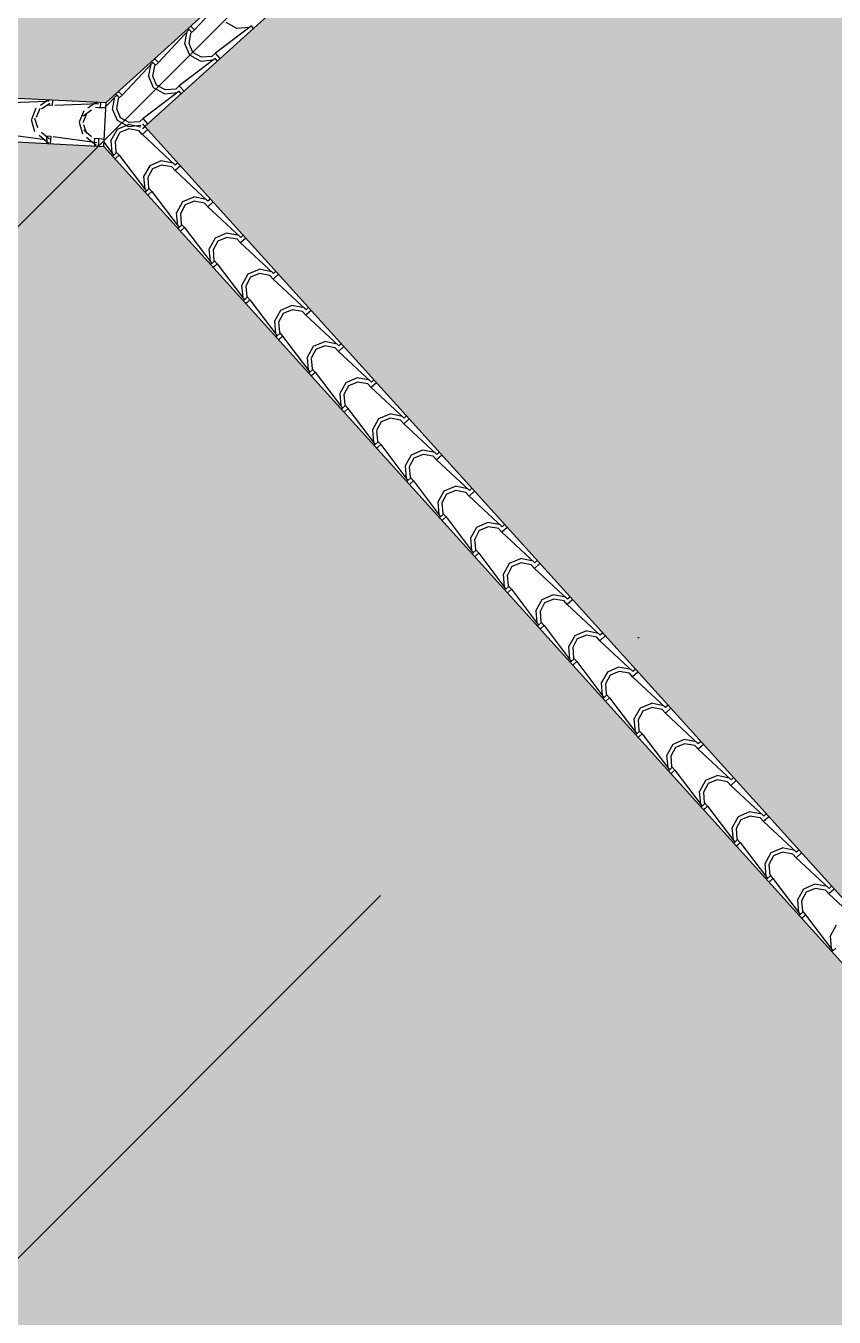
# Model space of a CAD drawing. Header units: millimetres. Extents: x 648844 to 649530, y 1246379 to 1246752.
# Drawn here: x 649224.822 to 649227.592, y 1246465.897 to 1246470.324 of the extents above; entities that cross this region are included whole.
import ezdxf

# ---------------------------------------------------------------- set-up
doc = ezdxf.new("R2010")
doc.units = ezdxf.units.MM
doc.header["$LTSCALE"] = 20
doc.header["$MEASUREMENT"] = 0
doc.layers.get('0').update_dxf_attribs({"linetype": 'CONTINUOUS'})
doc.layers.add('TECHO', color=30, linetype='CONTINUOUS')

# ---------------------------------------------------------------- blocks, each defined once
blk = doc.blocks.new('TEJA45')
at = {"layer": 'TECHO'}
for p, q in [((-1.845799103129757, 2.584281647297914), (-1.746546651784058, 2.702439156929454)), ((-1.74650196211811, 2.702429935877895), (-1.750069021709102, 2.70599699546889)), ((-1.746501962118138, 2.702429935877877), (-1.737049358667235, 2.692977332426974)), ((-1.758482766386621, 2.652666079466556), (-1.752574842896294, 2.696384435719271)), ((-1.739413074274765, 2.61496416562397), (-1.758318297492153, 2.652774531511216)), ((-1.963956823602409, 2.466124176695029), (-1.86470437225671, 2.58428168632657)), ((-1.876641341943376, 2.53450770303095), (-1.87073341845305, 2.578226059283665)), ((-1.864659505254387, 2.584272392741614), (-1.868226564845386, 2.587839452332609)), ((-1.864659505254409, 2.584272392741603), (-1.855206901803506, 2.5748197892907)), ((-1.86228539972555, 2.537185531764937), (-1.857559132463173, 2.572632741041687)), ((-1.855206901803498, 2.593724996192527), (-1.85877396139449, 2.597292055783516)), ((-1.857570052666041, 2.572456638428005), (-1.845754298352411, 2.584272392741632)), ((-1.845754298352588, 2.584272392741617), (-1.855206901803491, 2.59372499619252)), ((-1.651965308070309, 2.607900115935173), (-1.770122817701854, 2.508647664589475)), ((-1.857570604153551, 2.496806434376108), (-1.876475827370939, 2.534616800263354)), ((-1.847949746935555, 2.506446956690137), (-1.862128660658314, 2.537167993592345)), ((-1.973364444939762, 2.47556745305625), (-1.976931504530747, 2.479134512647239)), ((-1.770122778673361, 2.489742395462365), (-1.888280288304905, 2.390489944116666)), ((-1.81978218122547, 2.477934814479969), (-1.857592547112716, 2.496840037697357)), ((-1.817256965670367, 2.49225489175716), (-1.847978002572574, 2.506433805479919)), ((-1.776132816376737, 2.483719615467727), (-1.819851172629456, 2.477811691977404)), ((-1.781832256315774, 2.496850392225053), (-1.81727946559252, 2.492124124962679)), ((-1.770133470745442, 2.508651565134425), (-1.781949225059073, 2.496835810820798)), ((-1.752707944216503, 2.491226038605529), (-1.770133470745385, 2.508651565134411)), ((-1.762160547667406, 2.481773435154633), (-1.770133470745371, 2.489746358232598)), ((-2.082114544075353, 2.347966706091803), (-1.982862092729654, 2.466124215723344)), ((-1.994799917499641, 2.416349326598954), (-1.988891994009315, 2.460067682851669)), ((-1.982817048390658, 2.466114849605344), (-1.986384107981657, 2.469681909196343)), ((-1.982817048390686, 2.466114849605333), (-1.973364444939783, 2.45666224615443)), ((-1.980442850339919, 2.419029050675103), (-1.975716583077542, 2.454476259951853)), ((-1.975727595802319, 2.454299095291731), (-1.963911841488688, 2.466114849605358)), ((-1.963911841488859, 2.46611484960534), (-1.973364444939762, 2.475567453056243)), ((-1.975728134032288, 2.378648703128178), (-1.994633357249675, 2.416459069015424)), ((-1.966106155705724, 2.388290493497742), (-1.980285069428483, 2.419011530399949)), ((-1.888291013881719, 2.390494021998155), (-1.90010676819535, 2.378678267684528)), ((-1.870865487352773, 2.373068495469258), (-1.888291013881648, 2.390494021998133)), ((-2.200272264548296, 2.229809235488567), (-2.101019813202598, 2.347966745120107)), ((-2.100974591526935, 2.347957306469077), (-2.104541651117927, 2.351524366060072)), ((-2.100974591526956, 2.347957306469056), (-2.091521988076053, 2.338504703018152)), ((-2.091521988076039, 2.357409909919983), (-2.095089047667024, 2.360976969510965)), ((-2.093885138938596, 2.336141552155457), (-2.082069384624965, 2.347957306469084)), ((-2.082069384625136, 2.347957306469073), (-2.091521988076039, 2.357409909919976)), ((-1.888280249276434, 2.37158467498956), (-2.006437758907978, 2.272332223643861)), ((-1.937939912473368, 2.359777284601215), (-1.975750278360614, 2.378682507818603)), ((-1.935413428861061, 2.374098482986273), (-1.966134465763268, 2.388277396709032)), ((-1.894291192810599, 2.365561039911164), (-1.938009549063317, 2.359653116420841)), ((-1.899988737404293, 2.378692941610829), (-1.935435946681039, 2.373966674348456)), ((-1.880318090803677, 2.363615892018363), (-1.888291013881641, 2.371588815096327)), ((-2.112958493056141, 2.29819095016515), (-2.107050569565814, 2.341909306417865)), ((-2.098600300954161, 2.300872569586161), (-2.093874033691783, 2.336319778862912)), ((-2.093885663911045, 2.260490971880294), (-2.112790887128433, 2.298301337767541)), ((-2.084262564476674, 2.270134030307005), (-2.098441478199433, 2.300855067209213)), ((-2.056097643721252, 2.24161975472245), (-2.093908009608498, 2.260524977939838)), ((-2.053569892051748, 2.25594207421538), (-2.084290928953955, 2.270120987938139)), ((-2.018145218494176, 2.260535490996432), (-2.053592427770923, 2.255809223734058)), ((-2.006448557017997, 2.272336478861885), (-2.018264311331627, 2.260520724548257)), ((-1.989023030489044, 2.254910952332985), (-2.006448557017926, 2.272336478861867)), ((-2.318429985020934, 2.111651764885686), (-2.219177533675236, 2.229809274517226)), ((-2.231117068612647, 2.180032573731356), (-2.225209145122321, 2.223750929984071)), ((-2.219132134663198, 2.229799763332796), (-2.222699194254197, 2.233366822923792)), ((-2.219132134663234, 2.229799763332785), (-2.209679531212331, 2.220347159881882)), ((-2.216757751568522, 2.182716088496324), (-2.212031484306145, 2.218163297773074)), ((-2.209679531212309, 2.239252366783706), (-2.213246590803301, 2.242819426374698)), ((-2.212042682074873, 2.217984009019183), (-2.200226927761243, 2.22979976333281)), ((-2.200226927761406, 2.2297997633328), (-2.209679531212309, 2.239252366783703)), ((-2.006437719879585, 2.25342695451668), (-2.124595229511129, 2.154174503170982)), ((-2.012449569244438, 2.2474024643546), (-2.056167925497157, 2.241494540864277)), ((-1.998475633939947, 2.245458348882085), (-2.006448557017919, 2.253431271960061)), ((-2.212043193789803, 2.142333240632382), (-2.230948417007191, 2.180143606519628)), ((-2.20241897324761, 2.151977567116258), (-2.216597886970369, 2.182698604018466)), ((-2.124595190482559, 2.135269234043939), (-2.242752700114103, 2.03601678269824)), ((-2.17425537496915, 2.123462224843689), (-2.212065740856396, 2.142367448061076)), ((-2.171726355244928, 2.137785665445634), (-2.202447392147135, 2.151964579168393)), ((-2.130607945679202, 2.129243888797919), (-2.17432630193192, 2.123335965307596)), ((-2.136301699582702, 2.142378040382205), (-2.171748908859449, 2.137651773119831)), ((-2.124606100154274, 2.154178935725614), (-2.136421854467905, 2.142363181411987)), ((-2.107180573625321, 2.136753409196714), (-2.124606100154196, 2.154178935725589)), ((-2.116633177076217, 2.127300805745815), (-2.124606100154182, 2.13527372882378)), ((-2.436587705493885, 1.993494294282453), (-2.337335254148186, 2.111651803913993)), ((-2.349275644168912, 2.061874197299353), (-2.343367720678586, 2.105592553552068)), ((-2.337289677799475, 2.111642220196526), (-2.340856737390467, 2.115209279787518)), ((-2.337289677799504, 2.111642220196511), (-2.327837074348601, 2.102189616745608)), ((-2.33491520218265, 2.064559607408288), (-2.330188934920272, 2.100006816685038)), ((-2.327837074348579, 2.121094823647432), (-2.331404133939571, 2.124661883238428)), ((-2.330200225211151, 2.099826465882909), (-2.31838447089752, 2.111642220196536)), ((-2.318384470897676, 2.111642220196526), (-2.327837074348579, 2.121094823647429)), ((-2.330200723668554, 2.024175509384502), (-2.349105946885942, 2.061985875271748)), ((-2.320575382017786, 2.033821103923863), (-2.334754295740545, 2.06454214082607)), ((-2.554745425966679, 1.875336823679397), (-2.455492974620981, 1.993494333310938)), ((-2.455447220935753, 1.993484677060259), (-2.459014280526752, 1.997051736651255)), ((-2.455447220935774, 1.993484677060245), (-2.445994617484871, 1.984032073609342)), ((-2.44599461748485, 2.002937280511166), (-2.449561677075842, 2.006504340102154)), ((-2.448357768347428, 1.981668922746636), (-2.436542014033797, 1.993484677060263)), ((-2.436542014033947, 1.993484677060259), (-2.44599461748485, 2.002937280511162)), ((-2.242752661085667, 2.017111513571098), (-2.360910170717212, 1.9178590622254)), ((-2.292413106217069, 2.005304694964952), (-2.330223472104315, 2.02420991818234)), ((-2.289882818435615, 2.01962925667474), (-2.320603855337822, 2.033808170397499)), ((-2.248766322111251, 2.011085313241601), (-2.292484678363969, 2.005177389751278)), ((-2.254458180671243, 2.024220589767982), (-2.28990538994799, 2.019494322505608)), ((-2.242763643290552, 2.036021392589344), (-2.254579397604182, 2.024205638275717)), ((-2.225338116761591, 2.018595866060441), (-2.242763643290466, 2.036021392589316)), ((-2.234790720212494, 2.009143262609545), (-2.242763643290459, 2.017116185687509)), ((-2.467434219725661, 1.943715820863755), (-2.461526296235334, 1.987434177116469)), ((-2.453072652796898, 1.946403126319346), (-2.448346385534521, 1.981850335596096)), ((-2.44835825354734, 1.906017778136647), (-2.467263476764728, 1.943828144023893)), ((-2.438731790788353, 1.915664640732292), (-2.452910704511112, 1.946385677634499)), ((-2.410570837464959, 1.887147165086184), (-2.448381203352206, 1.906052388303571)), ((-2.408039281627133, 1.901472847904234), (-2.43876031852934, 1.915651761626993)), ((-2.372614661760217, 1.906063139153702), (-2.408061871036963, 1.901336871891328)), ((-2.360921186426829, 1.917863849453074), (-2.372736940740459, 1.906048095139447)), ((-2.343495659897862, 1.90043832292417), (-2.360921186426737, 1.917863849453049)), ((-2.672903146439467, 1.757179353076342), (-2.573650695093768, 1.875336862707883)), ((-2.585592795282174, 1.825557444429958), (-2.579684871791848, 1.869275800682672)), ((-2.573604764072023, 1.875327133923982), (-2.577171823663022, 1.878894193514977)), ((-2.573604764072044, 1.875327133923967), (-2.564152160621141, 1.865874530473064)), ((-2.571230103411139, 1.828246645230415), (-2.566503836148762, 1.863693854507165)), ((-2.564152160621127, 1.884779737374888), (-2.567719220212119, 1.88834679696588)), ((-2.566515311483705, 1.863511379610362), (-2.554699557170075, 1.875327133923989)), ((-2.554699557170224, 1.875327133923978), (-2.564152160621127, 1.884779737374881)), ((-2.360910131688769, 1.898953793098254), (-2.479067641320313, 1.799701341752556)), ((-2.366924698545105, 1.892926737685034), (-2.410643054797823, 1.887018814194711)), ((-2.352948263348765, 1.890985719473271), (-2.360921186426737, 1.898958642551243)), ((-2.566515783426098, 1.78786004688876), (-2.585421006643486, 1.825670412776006)), ((-2.556888199558905, 1.797508177540724), (-2.571067113281664, 1.828229214442931)), ((-2.479067602291835, 1.780796072625453), (-2.597225111923379, 1.681543621279754)), ((-2.528728568712815, 1.768989635207408), (-2.566538934600061, 1.787894858424796)), ((-2.526195744818651, 1.783316439133724), (-2.556916781720858, 1.797495352856483)), ((-2.485083074978945, 1.774768162128474), (-2.528801431231663, 1.768860238638151)), ((-2.490771142849198, 1.787905688539425), (-2.526218352125944, 1.783179421277051)), ((-2.479078729563106, 1.799706306316804), (-2.490894483876737, 1.787890552003176)), ((-2.461653203034139, 1.782280779787897), (-2.479078729563014, 1.799706306316772)), ((-2.471105806485035, 1.772828176336997), (-2.479078729563007, 1.780801099414965)), ((-2.791060866912261, 1.639021882473276), (-2.691808415566562, 1.757179392104817)), ((-2.703751370838674, 1.707399067996157), (-2.697843447348347, 1.751117424248871)), ((-2.691762307208286, 1.757169590787711), (-2.695329366799285, 1.760736650378707)), ((-2.691762307208322, 1.757169590787701), (-2.682309703757419, 1.747716987336798)), ((-2.689387554025622, 1.710090164139668), (-2.684661286763244, 1.745537373416418)), ((-2.68230970375739, 1.766622194238618), (-2.685876763348382, 1.770189253829606)), ((-2.684672854619983, 1.745353836474088), (-2.672857100306352, 1.757169590787715)), ((-2.672857100306487, 1.757169590787715), (-2.68230970375739, 1.766622194238618)), ((-2.684673313304828, 1.669702315640802), (-2.703578536522215, 1.707512681528048)), ((-2.675044608329848, 1.679351714349984), (-2.689223522052608, 1.710072751252191)), ((-2.909218587385205, 1.520864411870047), (-2.809966136039506, 1.639021921501588)), ((-2.809919850344563, 1.639012047651438), (-2.813486909935556, 1.64257910724243)), ((-2.809919850344592, 1.639012047651423), (-2.800467246893689, 1.62955944420052)), ((-2.800467246893668, 1.648464651102348), (-2.80403430648466, 1.65203171069334)), ((-2.80283039775626, 1.627196293337814), (-2.79101464344263, 1.639012047651441)), ((-2.791014643442765, 1.639012047651441), (-2.800467246893668, 1.648464651102344)), ((-2.597225072894851, 1.662638352152683), (-2.715382582526395, 1.563385900806985)), ((-2.646886299960748, 1.650832105328671), (-2.684696665847994, 1.669737328546059)), ((-2.644352208010176, 1.665160030363211), (-2.675073244912383, 1.67933894408597)), ((-2.603241451413716, 1.65660958657179), (-2.646959807666434, 1.650701663081467)), ((-2.608927623939977, 1.6697482379249), (-2.644374833216723, 1.665021970662526)), ((-2.597236272699384, 1.681548763180533), (-2.609052027013014, 1.669733008866906)), ((-2.579810746170402, 1.664123236651626), (-2.597236272699277, 1.681548763180501)), ((-2.589263349621298, 1.654670633200727), (-2.59723627269927, 1.662643556278695)), ((-2.821909946394939, 1.589240691564164), (-2.816002022904613, 1.632959047816879)), ((-2.807545004639749, 1.591933683051629), (-2.802818737377372, 1.627380892328379)), ((-2.802830843183607, 1.55154458439295), (-2.821736066400995, 1.589354950280196)), ((-2.793201017100024, 1.561195251157582), (-2.807379930822783, 1.591916288059789)), ((-2.76504403120866, 1.532674575449917), (-2.802854397095906, 1.551579798667305)), ((-2.762508671201701, 1.547003621592701), (-2.793229708103908, 1.56118253531546)), ((-2.727084105028048, 1.55159078731074), (-2.762531314304795, 1.546864520048366)), ((-2.715393815835661, 1.563391220044263), (-2.727209570149292, 1.551575465730636)), ((-2.697968289306679, 1.545965693515353), (-2.715393815835554, 1.563391220044231)), ((-3.027376307857843, 1.402706941267166), (-2.928123856512144, 1.520864450898706)), ((-2.940068521951446, 1.471082315130367), (-2.934160598461119, 1.514800671383082)), ((-2.928077393480834, 1.520854504515164), (-2.931644453071826, 1.524421564106159)), ((-2.928077393480862, 1.520854504515153), (-2.918624790029959, 1.51140190106425)), ((-2.92570245525399, 1.473777201962687), (-2.920976187991613, 1.509224411239437)), ((-2.918624790029938, 1.530307107966074), (-2.92219184962093, 1.533874167557062)), ((-2.920987940892537, 1.50903875020154), (-2.909172186578907, 1.520854504515167)), ((-2.909172186579035, 1.520854504515167), (-2.918624790029938, 1.53030710796607)), ((-2.715382543497967, 1.544480631679839), (-2.833540053129511, 1.445228180334141)), ((-2.721399827845751, 1.538451011015471), (-2.765118184098469, 1.532543087525148)), ((-2.707420892757582, 1.536513090064457), (-2.715393815835547, 1.544486013142421)), ((-2.920988373062372, 1.433386853145059), (-2.939893596279759, 1.471197219032305)), ((-2.911357425870584, 1.443038787966014), (-2.925536339593343, 1.473759824868221)), ((-2.833540014101025, 1.426322911207034), (-2.95169752373257, 1.327070459861336)), ((-2.883201762456515, 1.414517045571142), (-2.921012128343762, 1.433422268788529)), ((-2.880665134393212, 1.428847212822195), (-2.911386171295419, 1.443026126544954)), ((-2.839558204279591, 1.420292435458908), (-2.883276560532309, 1.414384511968585)), ((-2.845240586117015, 1.43343333669646), (-2.880687795393762, 1.428707069434086)), ((-2.833551358971938, 1.445233676907993), (-2.845367113285569, 1.433417922594366)), ((-2.81612583244295, 1.427808150379082), (-2.833551358971825, 1.445233676907957)), ((-2.825578435893853, 1.418355546928183), (-2.833551358971818, 1.426328470006148)), ((-3.145534028330495, 1.284549470664281), (-3.046281576984796, 1.402706980295822)), ((-3.058227097507704, 1.352923938698371), (-3.052319174017377, 1.396642294951086)), ((-3.046234936617104, 1.402696961378897), (-3.049801996208103, 1.406264020969893)), ((-3.04623493661714, 1.402696961378876), (-3.036782333166236, 1.393244357927973)), ((-3.043859905868239, 1.355620720873752), (-3.039133638605861, 1.391067930150502)), ((-3.036782333166215, 1.412149564829807), (-3.0403493927572, 1.415716624420792)), ((-3.039145484028815, 1.390881207065267), (-3.027329729715184, 1.402696961378894)), ((-3.027329729715305, 1.402696961378897), (-3.036782333166208, 1.4121495648298)), ((-3.039145902941115, 1.315229121897154), (-3.058051126158503, 1.3530394877844)), ((-3.029513834641143, 1.32488232477445), (-3.043692748363902, 1.355603361676657)), ((-3.263691748803296, 1.166392000061222), (-3.164439297457598, 1.284549509692763)), ((-3.164392479753374, 1.28453941824262), (-3.167959539344373, 1.288106477833619)), ((-3.16439247975341, 1.284539418242609), (-3.154939876302507, 1.275086814791706)), ((-3.154939876302478, 1.293992021693526), (-3.15850693589347, 1.297559081284522)), ((-3.157303027165092, 1.272723663928993), (-3.145487272851462, 1.28453941824262)), ((-3.145487272851575, 1.28453941824262), (-3.154939876302478, 1.293992021693523)), ((-2.951697484704127, 1.308165190734183), (-3.069854994335671, 1.208912739388484)), ((-3.00135949370442, 1.296359515692391), (-3.039169859591667, 1.315264738909779)), ((-2.998821597584737, 1.310690804051681), (-3.029542634486944, 1.32486971777444)), ((-2.957716580713459, 1.302133859902348), (-3.001434936966177, 1.296225936412025)), ((-2.963397067206891, 1.315275886082055), (-2.998844276483638, 1.310549618819682)), ((-2.951708902108216, 1.327076133771723), (-2.963524656421846, 1.315260379458095)), ((-2.93428337557922, 1.309650607242808), (-2.951708902108102, 1.327076133771691)), ((-2.943735979030116, 1.300198003791909), (-2.951708902108088, 1.308170926869881)), ((-3.176385673064452, 1.23476556226278), (-3.170477749574125, 1.278483918515494)), ((-3.16201735648248, 1.237464239784806), (-3.157291089220102, 1.272911449061557)), ((-3.157303432819873, 1.197071390649249), (-3.176208656037261, 1.234881756536495)), ((-3.147670243411703, 1.206725861582878), (-3.161849157134462, 1.237446898485086)), ((-3.119517224952311, 1.178201985813626), (-3.157327590839557, 1.197107209031014)), ((-3.116978060776262, 1.192534395281175), (-3.147699097678469, 1.206713309003934)), ((-3.081553548295865, 1.197118435467772), (-3.117000757572612, 1.192392168205398)), ((-3.069866445244493, 1.208918590635452), (-3.081682199558124, 1.197102836321825)), ((-3.052440918715497, 1.191493064106538), (-3.069866445244365, 1.20891859063541)), ((-3.381849469276368, 1.048234529457822), (-3.282597017930669, 1.166392039089363)), ((-3.294544248621207, 1.116607185827174), (-3.288636325130881, 1.160325542079889)), ((-3.282550022889659, 1.166381875106353), (-3.286117082480651, 1.169948934697345)), ((-3.28255002288968, 1.166381875106332), (-3.273097419438777, 1.156929271655429)), ((-3.280174807096721, 1.119307758695868), (-3.275448539834343, 1.154754967972618)), ((-3.273097419438756, 1.175834478557256), (-3.276664479029741, 1.179401538148245)), ((-3.27546057030137, 1.154566120792719), (-3.263644815987739, 1.166381875106346)), ((-3.263644815987853, 1.166381875106349), (-3.273097419438756, 1.175834478557253)), ((-3.069854955307193, 1.190007470261374), (-3.188012464938737, 1.090755018915676)), ((-3.075874957147306, 1.183975284345788), (-3.119593313400024, 1.178067360855465)), ((-3.061893522166393, 1.182040460655639), (-3.069866445244358, 1.190013383733604)), ((-3.275460962698638, 1.078913659401358), (-3.294366185916026, 1.116724025288605)), ((-3.265826652182639, 1.088569398392131), (-3.280005565905398, 1.119290435294339)), ((-3.188012425910266, 1.071849749788566), (-3.30616993554181, 0.9725972984428672)), ((-3.237674956200188, 1.060044455934861), (-3.275485322087434, 1.078949679152249)), ((-3.235134523969421, 1.074377986511426), (-3.265855560871628, 1.088556900234185)), ((-3.194033333579362, 1.065816708789466), (-3.237751689832081, 1.059908785299143)), ((-3.199710029384846, 1.078960984853495), (-3.235157238661593, 1.074234717591121)), ((-3.18802398838077, 1.090761047499182), (-3.199839742694401, 1.078945293185555)), ((-3.170598461851768, 1.073335520970264), (-3.188023988380642, 1.090761047499139)), ((-3.180051065302663, 1.063882917519361), (-3.188023988380642, 1.071855840597337)), ((-3.500007189749034, 0.9300770588549305), (-3.400754738403336, 1.048234568486471)), ((-3.412702824177472, 0.9984488093951853), (-3.406794900687146, 1.0421671656479)), ((-3.400707566025922, 1.048224331970076), (-3.404274625616914, 1.051791391561068)), ((-3.400707566025957, 1.048224331970065), (-3.391254962575054, 1.038771728519162)), ((-3.398332257710976, 1.001151277606926), (-3.393605990448599, 1.036598486883676)), ((-3.391254962575026, 1.057676935420989), (-3.394822022166011, 1.061243995011978)), ((-3.393618113437647, 1.036408577656445), (-3.381802359124016, 1.048224331970072)), ((-3.381802359124123, 1.048224331970079), (-3.391254962575026, 1.057676935420982)), ((-3.393618492577396, 0.9607559281534783), (-3.412523715794784, 0.9985662940407245)), ((-3.383983060952815, 0.9704129351997395), (-3.398161974675574, 1.001133972101947)), ((-3.618164910221822, 0.8119195882518788), (-3.518912458876123, 0.9300770978834194)), ((-3.518865109162199, 0.9300667888338054), (-3.522432168753198, 0.933633848424801)), ((-3.518865109162228, 0.9300667888337877), (-3.509412505711325, 0.9206141853828846)), ((-3.509412505711303, 0.9395193922847085), (-3.512979565302295, 0.943086451875697)), ((-3.511775656573924, 0.9182510345201713), (-3.499959902260294, 0.9300667888337983)), ((-3.4999599022604, 0.9300667888337983), (-3.509412505711303, 0.9395193922847014)), ((-3.306169896513282, 0.9536920293157962), (-3.424327406144826, 0.8544395779700977)), ((-3.355832687448093, 0.9418869260561102), (-3.393643053335339, 0.9607921492734981)), ((-3.353290987159291, 0.9562215777401519), (-3.384012024061498, 0.970400491462911)), ((-3.312191710014105, 0.9476581332327818), (-3.355910066266823, 0.9417502097424588)), ((-3.31786651047382, 0.9608035342392149), (-3.353313719750567, 0.9560772669768411)), ((-3.306181531517048, 0.9726035043629118), (-3.317997285830678, 0.9607877500492847)), ((-3.288756004988038, 0.9551779778339942), (-3.306181531516913, 0.9726035043628727)), ((-3.298208608438941, 0.9457253743830982), (-3.306181531516906, 0.9536982974610595)), ((-3.530861399734214, 0.8802904329595833), (-3.524953476243887, 0.9240087892122979)), ((-3.516489708325459, 0.8829947965161828), (-3.511763441063081, 0.918442005792933)), ((-3.511776022456154, 0.8425981969055734), (-3.530681245673541, 0.8804085627928195)), ((-3.502139469723382, 0.8522564720081682), (-3.516318383446141, 0.8829775089103755)), ((-3.473990418695976, 0.8237293961773489), (-3.511800784583222, 0.8426346193947367)), ((-3.471447450350816, 0.8380651689696457), (-3.502168487253023, 0.8522440826924047)), ((-3.436022991562787, 0.8426460836249312), (-3.471470200839534, 0.8379198163625574)), ((-3.424339074653325, 0.8544459612266415), (-3.436154828966956, 0.8426302069130145)), ((-3.406913548124315, 0.8370204346977168), (-3.42433907465319, 0.8544459612265918)), ((-3.736322630694765, 0.693762117648653), (-3.637070179349067, 0.8119196272801936)), ((-3.649019975290479, 0.7621320565275838), (-3.643112051800152, 0.8058504127802983)), ((-3.637022652298469, 0.8119092456975316), (-3.640589711889469, 0.8154763052885272)), ((-3.637022652298498, 0.8119092456975174), (-3.627570048847595, 0.8024566422466144)), ((-3.634647158939579, 0.7648383154281468), (-3.629920891677202, 0.800285524704897)), ((-3.627570048847574, 0.8213618491484418), (-3.631137108438566, 0.8249289087394338)), ((-3.629933199710202, 0.8000934913838975), (-3.618117445396571, 0.8119092456975245)), ((-3.61811744539667, 0.8119092456975316), (-3.627570048847574, 0.8213618491484347)), ((-3.424327367116383, 0.8355343088429557), (-3.542484876747928, 0.7362818574972572)), ((-3.430350086447064, 0.8294995576763391), (-3.474068442699782, 0.8235916341860161)), ((-3.416366151575211, 0.8275678312468173), (-3.424339074653183, 0.8355407543247892)), ((-3.629933552334919, 0.7244404656576862), (-3.648838775552306, 0.7622508315449323)), ((-3.620295878494325, 0.7341000088174248), (-3.634474792217084, 0.764821045719632)), ((-3.542484837719485, 0.7173765883701151), (-3.660642347351029, 0.6181241370244166)), ((-3.592148149943888, 0.705571866298591), (-3.629958515831134, 0.7244770895159789)), ((-3.589603913543165, 0.719908760199516), (-3.620324950445372, 0.734087673922275)), ((-3.548508462881806, 0.7113409821196583), (-3.592226819134524, 0.7054330586293354)), ((-3.554179472650858, 0.7244886330107718), (-3.589626681927605, 0.719762365748398)), ((-3.542496617789602, 0.7362884180903713), (-3.554312372103233, 0.7244726637767442)), ((-3.525071091260585, 0.7188628915614501), (-3.54249661778946, 0.7362884180903251)), ((-3.534523694711481, 0.7094102881105471), (-3.542496617789453, 0.7173832111885154)), ((-3.854480351167602, 0.5756046470455338), (-3.755227899821904, 0.6937621566770744)), ((-3.767178550847227, 0.6439736800919889), (-3.7612706273569, 0.6876920363447034)), ((-3.75518019543474, 0.6937517025612614), (-3.758747255025732, 0.697318762152257)), ((-3.755180195434768, 0.6937517025612472), (-3.745727591983865, 0.6842990991103441)), ((-3.752804609553827, 0.6466818343392049), (-3.74807834229145, 0.682129043615955)), ((-3.745727591983844, 0.703204306012168), (-3.749294651574829, 0.7067713656031565)), ((-3.748090742846479, 0.6819359482476237), (-3.736274988532848, 0.6937517025612507)), ((-3.736274988532941, 0.6937517025612578), (-3.745727591983844, 0.7032043060121609)), ((-3.748091082213669, 0.6062827344097776), (-3.766996305431057, 0.6440931002970238)), ((-3.738452287264877, 0.6159435456258606), (-3.752631200987636, 0.6466645825280679)), ((-3.972638071640318, 0.4574471764425745), (-3.87338562029462, 0.5756046860741151)), ((-3.873337738571017, 0.5755941594249876), (-3.876904798162009, 0.5791612190159832)), ((-3.873337738571045, 0.5755941594249734), (-3.863885135120142, 0.5661415559740703)), ((-3.863885135120121, 0.5850467628758977), (-3.867452194711113, 0.5886138224668898)), ((-3.866248285982756, 0.5637784051113499), (-3.854432531669126, 0.5755941594249769)), ((-3.854432531669218, 0.5755941594249876), (-3.863885135120121, 0.5850467628758906)), ((-3.66064230832248, 0.5992188678973811), (-3.778799817954024, 0.4999664165516826)), ((-3.710305881191765, 0.5874143364198297), (-3.748116247079011, 0.6063195596372175)), ((-3.707760376733852, 0.601752351428626), (-3.738481413636059, 0.6159312651513851)), ((-3.666666839313869, 0.59318240656334), (-3.710385195566587, 0.587274483073017)), ((-3.672335953740742, 0.6063311823963673), (-3.707783163017488, 0.6016049151339935)), ((-3.66065416092588, 0.618130874954101), (-3.67246991523951, 0.606315120640474)), ((-3.643228634396856, 0.6007053484251763), (-3.660654160925731, 0.6181308749540513)), ((-3.652681237847752, 0.5912527449742733), (-3.660654160925723, 0.5992256680522452)), ((-3.885337126403741, 0.5258153036581881), (-3.879429202913414, 0.5695336599109027)), ((-3.870962060168189, 0.5285253532493641), (-3.866235792905812, 0.5639725625261143)), ((-3.86624861209242, 0.4881250031618727), (-3.885153835309808, 0.5259353690491189)), ((-3.856608696035053, 0.497787082433458), (-3.870787609757812, 0.5285081193356653)), ((-3.828463612439649, 0.4692568065410647), (-3.866273978326895, 0.4881620297584526)), ((-3.825916839926194, 0.4835959426584964), (-3.856637876828401, 0.4977748563812554)), ((-3.790492434829723, 0.4881737317820871), (-3.825939644106469, 0.4834474645197133)), ((-3.778811704062157, 0.4999733318178308), (-3.790627458375788, 0.4881575775042037)), ((-3.761386177533133, 0.4825478052889061), (-3.778811704062008, 0.499973331817781)), ((-4.090795792113177, 0.3392897058394375), (-3.991543340767478, 0.4574472154709781)), ((-4.00349570195975, 0.4076569272280004), (-3.997587778469423, 0.451375283480715)), ((-3.99149528170728, 0.4574366162887209), (-3.995062341298265, 0.4610036758797094)), ((-3.991495281707316, 0.4574366162886996), (-3.982042678256413, 0.4479840128377965)), ((-3.98911951078243, 0.4103688721604328), (-3.984393243520053, 0.445816081437183)), ((-3.982042678256384, 0.4668892197396239), (-3.985609737847369, 0.4704562793306124)), ((-3.984405829119034, 0.4456208619750761), (-3.972590074805403, 0.4574366162887031)), ((-3.972590074805481, 0.4574366162887173), (-3.982042678256384, 0.4668892197396204)), ((-3.778799778925574, 0.481061147424537), (-3.896957288557118, 0.3818086960788385)), ((-3.784825215748612, 0.4750238310066557), (-3.82854357200133, 0.4691159075163327)), ((-3.770838780984036, 0.4730952018380066), (-3.778811704062001, 0.4810681249159714)), ((-3.984406141971199, 0.3699672719140104), (-4.003311365188587, 0.4077776378012565)), ((-3.974765104806004, 0.379630619242711), (-3.988944018528763, 0.4103516561449183)), ((-3.896957249528676, 0.3629034269516929), (-4.01511475916022, 0.2636509756059944)), ((-3.946621343687589, 0.3510992766623282), (-3.984431709574835, 0.3700044998797161)), ((-3.944073303117726, 0.3654395338879866), (-3.974794340019933, 0.3796184476107456)), ((-3.902983592182473, 0.3568652554500957), (-3.946701948435191, 0.3509573319597727)), ((-3.908648915917794, 0.3700162811679313), (-3.944096125194541, 0.3652900139055575)), ((-3.896969247198435, 0.3818157886815605), (-3.908785001512065, 0.3700000343679335)), ((-3.879543720669396, 0.3643902621526323), (-3.896969247198271, 0.3818157886815072)), ((-3.888996324120292, 0.3549376587017328), (-3.896969247198264, 0.3629105817797047)), ((-4.208953512586021, 0.2211322352363077), (-4.109701061240322, 0.3392897448678482)), ((-4.121654277516505, 0.2894985507923984), (-4.115746354026179, 0.333216907045113)), ((-4.109652824843558, 0.3392790731524506), (-4.11321988443455, 0.3428461327434462)), ((-4.109652824843586, 0.3392790731524329), (-4.100200221392683, 0.3298264697015298)), ((-4.107276961396558, 0.2922123910723933), (-4.10255069413418, 0.3276596003491434)), ((-4.100200221392662, 0.3487316766033537), (-4.103767280983654, 0.3522987361943422)), ((-4.102563372255311, 0.3274633188388023), (-4.09074761794168, 0.3392790731524293)), ((-4.090747617941759, 0.3392790731524435), (-4.100200221392662, 0.3487316766033466)), ((-4.10256367184995, 0.2518095406661018), (-4.121468895067338, 0.289619906553348)), ((-4.092921513576556, 0.2614741560511469), (-4.107100427299315, 0.2921951929533542)), ((-4.227810367979828, 0.2211215300161697), (-4.231377427570827, 0.2246885896071689)), ((-4.218357764528932, 0.2305741334670763), (-4.221924824119924, 0.2341411930580684)), ((-4.208905161078029, 0.2211215300161768), (-4.218357764528932, 0.2305741334670799)), ((-4.015114720131734, 0.2447457064788843), (-4.133272229763278, 0.1454932551331858)), ((-4.064779074935451, 0.2329417467835526), (-4.102589440822697, 0.2518469700009405)), ((-4.062229766308398, 0.247283125117093), (-4.092950803210606, 0.2614620388398521)), ((-4.021141968616334, 0.2387066798935287), (-4.064860324869052, 0.2327987564032057)), ((-4.026805397007671, 0.2518588305535268), (-4.062252606284417, 0.247132563291153)), ((-4.015126790334712, 0.2636582455452903), (-4.026942544648342, 0.2518424912316632)), ((-3.997701263805673, 0.246232719016362), (-4.015126790334548, 0.263658245545237)), ((-4.007153867256569, 0.2367801155654625), (-4.015126790334541, 0.2447530386434345)), ((-4.327111233058744, 0.1029747646333448), (-4.227858781713046, 0.2211322742648854)), ((-4.239812853073012, 0.1713401743586012), (-4.233904929582685, 0.2150585306113157)), ((-4.227810367979856, 0.2211215300161555), (-4.218357764528953, 0.2116689265652525)), ((-4.22543441201104, 0.1740559099816537), (-4.220708144748663, 0.2095031192584038)), ((-4.220720915391588, 0.2093057757025285), (-4.208905161077958, 0.2211215300161555)), ((-4.220721201728708, 0.1336518094182217), (-4.239626424946096, 0.1714621753054679)), ((-4.211077922346732, 0.1433176928587514), (-4.225256836069491, 0.1740387297609587)), ((-4.182936806183349, 0.1147842169048019), (-4.220747172070595, 0.1336894401221898)), ((-4.180386229499931, 0.1291267163465832), (-4.211107266402138, 0.1433056300693423)), ((-4.144961878098442, 0.1337013799390085), (-4.180409087375189, 0.1289751126766348)), ((-4.133284333470989, 0.14550070240902), (-4.14510008778462, 0.133684948095393)), ((-4.115858806941944, 0.1280751758800847), (-4.133284333470819, 0.1455007024089596)), ((-4.381066017177957, 0.06124925080029442), (-4.346016502185769, 0.1029748036619225)), ((-4.35797142862927, 0.05318179792661226), (-4.352063505138943, 0.09690015417932685)), ((-4.345967911116098, 0.1029639868798995), (-4.349534970707083, 0.106531046470888)), ((-4.345967911116134, 0.1029639868798853), (-4.336515307665231, 0.09351138342898224)), ((-4.343591862625289, 0.05589942889270816), (-4.338865595362911, 0.09134663816945832)), ((-4.336515307665202, 0.1124165903308096), (-4.340082367256187, 0.1159836499217981)), ((-4.338878458527866, 0.0911482325662547), (-4.327062704214235, 0.1029639868798817)), ((-4.327062704214299, 0.1029639868798995), (-4.336515307665202, 0.1124165903308025)), ((-4.13327219073485, 0.1265879860060402), (-4.251429700366394, 0.02733553466034166)), ((-4.139300345048383, 0.1205481043372068), (-4.183018701301101, 0.1146401808468838)), ((-4.12531141039284, 0.1186225724291852), (-4.133284333470812, 0.1265954955071535)), ((-4.381066017177965, 0.07500000000003837), (-4.381066017177972, -0.07499999999996376)), ((-4.338878731607451, 0.01549407817028481), (-4.357783954824839, 0.05330444405753099)), ((-4.329234331117675, 0.02516122966800793), (-4.343413244840434, 0.05588226657021522)), ((-4.30109453743124, -0.003373312973963039), (-4.338904903318486, 0.01553191024342482)), ((-4.30109453743124, 0.003373312974005671), (-4.338904903318486, -0.01553191024338219)), ((-4.298542692691456, 0.01097030757607342), (-4.329263729593663, 0.02514922129883246)), ((-4.257458721482493, -0.002389528778763861), (-4.301177077735211, 0.003518394711559125)), ((-4.257458721483125, 0.002389528780526007), (-4.301177077735844, -0.003518394709796979)), ((-4.263118359186514, 0.01554392932484205), (-4.29856556846326, 0.01081766206246826)), ((-4.251441876607267, 0.02734315927274977), (-4.263257630920897, 0.01552740495912275)), ((-4.234016350078214, 0.009917632743814409), (-4.251441876607089, 0.02734315927269293)), ((-4.243468953529117, 0.0004650292929184729), (-4.251441876607082, 0.008437952370883295)), ((-4.338878731607565, -0.01549407817016046), (-4.357783954824953, -0.05330444405740664)), ((-4.329234331119117, -0.0251612296676953), (-4.343413244841877, -0.05588226656990258)), ((-4.298542692692415, -0.01097030757503248), (-4.329263729594622, -0.02514922129779151)), ((-4.26311835918694, -0.01554392932355597), (-4.298565568463687, -0.01081766206118218)), ((-4.251441876607259, -0.0273431592726503), (-4.26325763092089, -0.01552740495902327)), ((-4.243468953529124, -0.0004650292928261024), (-4.251441876607103, -0.008437952370801582)), ((-4.234016350078228, -0.009917632743729143), (-4.251441876607103, -0.02734315927260411)), ((-4.133272190734765, -0.1265879860058945), (-4.251429700366309, -0.027335534660196)), ((-4.381066017177957, -0.06124925080087706), (-4.346016502186039, -0.102974803662196)), ((-4.35797142863111, -0.05318179792779887), (-4.352063505140784, -0.09690015418051345)), ((-4.343591862623768, -0.05589942889180222), (-4.338865595361391, -0.09134663816855237)), ((-4.345967911116119, -0.1029639868798178), (-4.349534970707111, -0.1065310464708098)), ((-4.345967911116119, -0.1029639868798107), (-4.336515307665216, -0.09351138342890764)), ((-4.336515307665216, -0.1124165903307208), (-4.340082367256201, -0.1159836499217093)), ((-4.338878458527873, -0.09114823256618365), (-4.327062704214242, -0.1029639868798107)), ((-4.327062704214313, -0.1029639868798071), (-4.336515307665216, -0.1124165903307102)), ((-4.327111233059028, -0.1029747646336112), (-4.22785878171333, -0.2211322742651518)), ((-4.182936806183335, -0.1147842169047451), (-4.220747172070581, -0.1336894401221329)), ((-4.18038622950089, -0.1291267163455458), (-4.211107266403097, -0.1433056300683049)), ((-4.139300345048618, -0.1205481043353416), (-4.183018701301336, -0.1146401808450186)), ((-4.144961878097952, -0.1337013799378433), (-4.180409087374699, -0.1289751126754695)), ((-4.125311410392847, -0.1186225724290999), (-4.133284333470819, -0.1265954955070754)), ((-4.115858806941951, -0.1280751758799994), (-4.133284333470826, -0.1455007024088779)), ((-4.239812853075087, -0.1713401743580043), (-4.23390492958476, -0.2150585306107189)), ((-4.220721201728821, -0.133651809418069), (-4.239626424946209, -0.1714621753053152)), ((-4.225434412009413, -0.1740559099816323), (-4.220708144747036, -0.2095031192583825)), ((-4.211077922348551, -0.1433176928592701), (-4.22525683607131, -0.1740387297614774)), ((-4.133284333470982, -0.1455007024089205), (-4.145100087784613, -0.1336849480952935)), ((-4.015114720131677, -0.2447457064787315), (-4.133272229763222, -0.145493255133033)), ((-4.227810367979835, -0.2211215300160916), (-4.231377427570827, -0.22468858960708)), ((-4.227810367979849, -0.2211215300160809), (-4.218357764528946, -0.2116689265651779)), ((-4.220720915391595, -0.2093057757024575), (-4.208905161077965, -0.2211215300160845)), ((-4.208905161078043, -0.2211215300160916), (-4.218357764528946, -0.2305741334669946)), ((-4.208953512586156, -0.2211322352367517), (-4.109701061240457, -0.3392897448682923)), ((-4.218357764528939, -0.2305741334669946), (-4.221924824119924, -0.2341411930579831)), ((-4.102563671850049, -0.2518095406659526), (-4.121468895067437, -0.2896199065531988)), ((-4.092921513577991, -0.2614741560508413), (-4.10710042730075, -0.2921951929530486)), ((-4.064779074935444, -0.2329417467835064), (-4.10258944082269, -0.2518469700008943)), ((-4.062229766308533, -0.2472831251156791), (-4.092950803210741, -0.2614620388384381)), ((-4.021141968615652, -0.2387066798917949), (-4.06486032486837, -0.232798756401472)), ((-4.026805397007173, -0.2518588305523757), (-4.06225260628392, -0.2471325632900019)), ((-4.015126790334705, -0.2636582455451908), (-4.026942544648335, -0.2518424912315638)), ((-4.007153867256584, -0.2367801155653737), (-4.015126790334556, -0.2447530386433456)), ((-3.997701263805688, -0.2462327190162696), (-4.015126790334563, -0.2636582455451446)), ((-3.896957249528668, -0.3629034269514939), (-4.015114759160213, -0.2636509756057954)), ((-4.121654277518559, -0.2894985507918193), (-4.115746354028232, -0.3332169070445339)), ((-4.107276961395293, -0.2922123910696612), (-4.102550694132916, -0.3276596003464114)), ((-4.109652824843572, -0.3392790731523618), (-4.113219884434571, -0.3428461327433574)), ((-4.109652824843586, -0.3392790731523547), (-4.100200221392683, -0.3298264697014517)), ((-4.100200221392676, -0.3487316766032613), (-4.103767280983661, -0.3522987361942498)), ((-4.102563372255318, -0.3274633188387313), (-4.090747617941688, -0.3392790731523583)), ((-4.090747617941773, -0.3392790731523512), (-4.100200221392676, -0.3487316766032542)), ((-4.09079579211361, -0.3392897058395334), (-3.991543340767912, -0.457447215471074)), ((-3.946621343687561, -0.3510992766622749), (-3.984431709574807, -0.3700044998796628)), ((-3.902983592182693, -0.3568652554482519), (-3.946701948435411, -0.3509573319579289)), ((-3.888996324120313, -0.354937658701644), (-3.896969247198278, -0.3629105817796088))]:
    blk.add_line(p, q, dxfattribs=at)

msp = doc.modelspace()

# ---------------------------------------------------------------- hatches: boundary and pattern name
h = msp.add_hatch()
h.set_pattern_fill('ANSI36', scale=20, style=0)
h.set_pattern_definition([(45, (-526.4316489867633, -3378.367883687839), (1.325825214724777, 4.861359120657514), [6.25, -1.25, 0, -1.25])])
h.paths.add_polyline_path([(649188.8489360636, 1246478.707731926), (649215.2214069526, 1246513.043391474), (649317.348885952, 1246513.661012395), (649322.291343771, 1246459.303611518), (649201.5072083384, 1246459.303611518)])
h.paths.add_polyline_path([(649253.0038721092, 1246474.230662723), (649282.477951251, 1246474.230662723), (649282.477951251, 1246479.656447173), (649253.0038721092, 1246479.656447173)], flags=24)
at = {"layer": 'TECHO'}
h = msp.add_hatch(dxfattribs=at)
h.set_pattern_fill('SPANTILE', color=9, scale=0.2049999999999998, angle=123.818345356877, style=0, pattern_type=2)
h.set_pattern_definition([(82.1327924838318, (649169.1872918621, 1246491.323604028), (-0.3290879048015113, -2.446492689715463), [0.1893117599999995, -4.543480804999984]), (177.1024924838319, (649169.2132045301, 1246491.511133902), (-0.1943752730063761, 0.2151005654192864), [0.01639999999999995, -0.1885999999999996]), (357.1024924838318, (649169.0092956227, 1246491.537875582), (0.1943752730063761, -0.2151005654192865), [0.05739999999999987, -0.1475999999999995]), (267.1024924838317, (649169.0666222399, 1246491.53497404), (-0.2151005654192864, -0.194375273006376), [0.02049999999999994, -0.1844999999999995]), (87.1024924838316, (649169.1966182436, 1246491.507868155), (0.2151005654192865, 0.1943752730063761), [0.02049999999999994, -0.1844999999999995]), (357.1024924838318, (649169.1976545083, 1246491.528341947), (0.1943752730063761, -0.2151005654192865), [0.01639999999999994, -0.1885999999999995]), (357.1024924838318, (649169.0084666112, 1246491.521496548), (0.1943752730063761, -0.2151005654192865), [0.04099999999999988, -0.1639999999999995]), (272.0721924838317, (649169.0494141947, 1246491.519424018), (0.08038437405357665, -2.467217801963553), [0.1893117599999984, -4.54348080499995]), (304.4063924838318, (649169.0488960628, 1246491.509187123), (-2.485424964068752, 3.615261080314874), [0.05412163999999987, -5.358033749999985]), (338.6675924838318, (649169.0794779737, 1246491.464534136), (0.3991132977437041, -0.2254628892084145), [0.05186130999999989, -0.5964054749999981]), (15.53739248383189, (649169.1277860624, 1246491.445668067), (-0.4198385570629381, -0.1840122953755277), [0.05186130999999998, -0.5964054749999995]), (49.79859248383174, (649169.1777521749, 1246491.459560066), (2.837755157712869, 3.34583257138334), [0.05412163999999995, -5.358033749999993]), (336.8775924838318, (649169.0904402551, 1246491.478347659), (-2.210665880041955, 0.9329424633865397), [0.04150942499999994, -4.109424259999993]), (17.32739248383186, (649169.1286150741, 1246491.462047101), (2.293567222451296, 0.7049643035419982), [0.04150942499999996, -4.109424259999995]), (49.69709248383177, (649169.1682406643, 1246491.474409853), (2.182095552407181, 2.55796484186252), [0.04387184499999983, -4.343319624999978]), (304.5078924838317, (649169.0655859754, 1246491.514500248), (-1.912666907204838, 2.765217972262481), [0.04387184499999996, -4.343319624999995])])
h.paths.add_polyline_path([(649222.162786937, 1246470.20889353), (649218.1093513658, 1246474.694527272), (649229.582532748, 1246474.113821363), (649225.0968990062, 1246470.060385792)])
h = msp.add_hatch(dxfattribs=at)
h.set_pattern_fill('SPANTILE', color=9, scale=0.2049999999999998, angle=393.8183453568772, style=0, pattern_type=2)
h.set_pattern_definition([(2.072192483831811, (649279.9371267105, 1246486.112193459), (-2.467217801963553, -0.08038437405357446), [0.1893117599999999, -4.543480804999998]), (267.1024924838317, (649280.1263146081, 1246486.119038858), (0.1943752730063761, -0.2151005654192866), [0.01639999999999994, -0.1885999999999995]), (87.1024924838316, (649280.1323309953, 1246485.913471928), (-0.1943752730063761, 0.2151005654192865), [0.05739999999999988, -0.1475999999999995]), (177.1024924838319, (649280.1352325358, 1246485.970798545), (-0.2151005654192865, -0.194375273006376), [0.02049999999999996, -0.1844999999999996]), (357.1024924838318, (649280.1213908381, 1246486.102867078), (0.2151005654192866, 0.1943752730063759), [0.02049999999999994, -0.1844999999999995]), (87.1024924838316, (649280.1418646298, 1246486.101830813), (-0.1943752730063761, 0.2151005654192865), [0.01639999999999994, -0.1885999999999995]), (87.1024924838316, (649280.1159519613, 1246485.914300938), (-0.1943752730063761, 0.2151005654192865), [0.04099999999999988, -0.1639999999999995]), (172.1327924838318, (649280.1180244908, 1246485.955248523), (-2.446492689715463, 0.3290879048015136), [0.1893117599999992, -4.543480804999975]), (139.7985924838319, (649280.1077875948, 1246485.955766656), (3.345832571383341, -2.837755157712867), [0.05412163999999995, -5.358033749999993]), (105.5373924838316, (649280.0664506555, 1246485.990700878), (-0.1840122953755274, 0.4198385570629382), [0.05186130999999971, -0.5964054749999952]), (68.66759248383175, (649280.0525586568, 1246486.04066699), (-0.2254628892084148, -0.399113297743704), [0.05186130999999977, -0.5964054749999962]), (34.40639248383195, (649280.0714247252, 1246486.088975079), (3.615261080314875, 2.485424964068751), [0.05412163999999998, -5.358033749999996]), (107.3273924838316, (649280.0813004425, 1246486.000212389), (0.7049643035419983, -2.293567222451296), [0.04150942499999986, -4.109424259999983]), (66.87759248383176, (649280.0689376908, 1246486.039837979), (0.9329424633865404, 2.210665880041953), [0.04150942499999995, -4.109424259999994]), (34.5078924838318, (649280.0852382472, 1246486.078012798), (2.765217972262482, 1.912666907204836), [0.04387184499999994, -4.343319624999991]), (139.6970924838318, (649280.1147587441, 1246485.97183481), (2.557964841862519, -2.182095552407183), [0.0438718449999999, -4.343319624999986])])
h.paths.add_polyline_path([(649229.2540441548, 1246465.525512651), (649225.2300645132, 1246469.97854972), (649229.6831015829, 1246474.002529362)])
h = msp.add_hatch(dxfattribs=at)
h.set_pattern_fill('SPANTILE', color=9, scale=0.1644999999999999, angle=213.818345356877, style=0, pattern_type=2)
h.set_pattern_definition([(352.1327924838317, (649168.8373557656, 1246491.395044453), (-1.96316120711314, 0.2640729772675544), [0.1519111439999999, -3.645866304499998]), (87.1024924838316, (649168.9878370551, 1246491.374251117), (0.1726050878608421, 0.1559743044368238), [0.01315999999999997, -0.1513399999999995]), (267.1024924838317, (649169.0092956227, 1246491.537875582), (-0.1726050878608421, -0.1559743044368237), [0.04605999999999988, -0.1184399999999997]), (177.1024924838319, (649169.0069673128, 1246491.491874467), (-0.1559743044368238, 0.1726050878608421), [0.01644999999999996, -0.1480499999999997]), (357.1024924838318, (649168.9852164928, 1246491.3875606), (0.1559743044368238, -0.1726050878608421), [0.01644999999999994, -0.1480499999999995]), (267.1024924838317, (649169.0016454627, 1246491.386729061), (-0.1726050878608421, -0.1559743044368237), [0.01315999999999997, -0.1513399999999995]), (267.1024924838317, (649168.9961524468, 1246491.538540813), (-0.1726050878608421, -0.1559743044368237), [0.03289999999999988, -0.1315999999999995]), (182.0721924838319, (649168.9944893684, 1246491.505682874), (-1.979791845965877, -0.06450355869177295), [0.1519111439999986, -3.645866304499977]), (214.4063924838318, (649168.9862748836, 1246491.506098643), (2.901026574203888, 1.994401983362488), [0.04342931599999991, -4.299495374999988]), (248.6675924838318, (649168.9504435849, 1246491.481558524), (-0.1809202208526059, -0.3202640852626309), [0.04161553899999994, -0.4785790274999995]), (285.5373924838318, (649168.935304715, 1246491.442794228), (-0.147658646776948, 0.336894842130992), [0.04161553899999997, -0.4785790274999998]), (319.7985924838317, (649168.9464521961, 1246491.40269947), (2.684826624353949, -2.277125480213497), [0.04342931599999989, -4.299495374999986]), (246.8775924838317, (649168.9615280941, 1246491.472761961), (0.7486294401321258, 1.773924572033665), [0.03330878249999997, -3.297562393999998]), (287.3273924838317, (649168.9484478909, 1246491.442128997), (0.5656908679641894, -1.84044784435726), [0.03330878249999968, -3.297562393999979]), (319.6970924838317, (649168.9583682446, 1246491.410331877), (2.052610812128706, -1.750998626199908), [0.03520448049999998, -3.485249162499998]), (214.5078924838319, (649168.9905383437, 1246491.492706006), (2.218918811888674, 1.534798567000955), [0.03520448049999984, -3.485249162499989])])
h.paths.add_polyline_path([(649222.1552045128, 1246470.059085296), (649225.089316582, 1246469.910577558), (649225.0968990062, 1246470.060385792), (649222.162786937, 1246470.20889353)])
h = msp.add_hatch(dxfattribs=at)
h.set_pattern_fill('SPANTILE', color=9, scale=0.2049999999999998, angle=123.818345356877, style=0, pattern_type=2)
h.set_pattern_definition([(272.0721924838317, (649167.3184940561, 1246454.401203445), (-0.08038437405357554, 2.467217801963553), [0.1893117599999988, -4.543480804999963]), (177.1024924838319, (649167.3253394548, 1246454.212015548), (-0.2151005654192865, -0.194375273006376), [0.01639999999999995, -0.1885999999999996]), (357.1024924838318, (649167.1197725242, 1246454.205999161), (0.2151005654192865, 0.194375273006376), [0.05739999999999987, -0.1475999999999995]), (87.1024924838316, (649167.1770991413, 1246454.203097619), (-0.194375273006376, 0.2151005654192865), [0.02049999999999994, -0.1844999999999995]), (267.1024924838317, (649167.3091676743, 1246454.216939318), (0.194375273006376, -0.2151005654192865), [0.02049999999999994, -0.1844999999999995]), (357.1024924838318, (649167.3081314091, 1246454.196465525), (0.2151005654192865, 0.194375273006376), [0.01639999999999994, -0.1885999999999995]), (357.1024924838318, (649167.1206015359, 1246454.222378195), (0.2151005654192865, 0.194375273006376), [0.04099999999999988, -0.1639999999999995]), (82.13279248383175, (649167.1615491195, 1246454.220305665), (0.3290879048015125, 2.446492689715463), [0.1893117599999998, -4.543480804999994]), (49.79859248383174, (649167.162067252, 1246454.230542561), (-2.837755157712867, -3.345832571383341), [0.05412163999999995, -5.358033749999993]), (15.53739248383189, (649167.1970014746, 1246454.2718795), (0.4198385570629382, 0.1840122953755275), [0.05186130999999997, -0.5964054749999994]), (338.6675924838318, (649167.2469675861, 1246454.285771498), (-0.3991132977437042, 0.2254628892084148), [0.05186130999999998, -0.5964054749999995]), (304.4063924838318, (649167.2952756755, 1246454.26690543), (2.485424964068752, -3.615261080314874), [0.05412163999999988, -5.358033749999985]), (17.32739248383186, (649167.2065129855, 1246454.257029714), (-2.293567222451296, -0.7049643035419979), [0.04150942499999996, -4.109424259999995]), (336.8775924838318, (649167.2461385748, 1246454.269392465), (2.210665880041954, -0.9329424633865404), [0.04150942499999993, -4.109424259999992]), (304.5078924838317, (649167.2843133945, 1246454.253091908), (1.912666907204837, -2.765217972262481), [0.04387184499999994, -4.343319624999991]), (49.69709248383177, (649167.1781354054, 1246454.223571412), (-2.182095552407182, -2.557964841862519), [0.04387184499999983, -4.343319624999978])])
h.paths.add_polyline_path([(649222.1552045128, 1246470.059085296), (649217.6695707709, 1246466.005649725), (649229.1427521534, 1246465.424943815), (649225.089316582, 1246469.910577558)])

# ---------------------------------------------------------------- linework, layer by layer
at = {"layer": 'TECHO', "color": 9}
for p, q in [((649225.0968990062, 1246470.060385792), (649229.582532748, 1246474.113821363)), ((649225.2300645132, 1246469.97854972), (649229.6831015829, 1246474.002529362)), ((649222.162786937, 1246470.20889353), (649225.0968990062, 1246470.060385792)), ((649222.1552045128, 1246470.059085296), (649225.089316582, 1246469.910577558)), ((649225.2300645132, 1246469.97854972), (649229.2540441548, 1246465.525512651)), ((649225.089316582, 1246469.910577558), (649229.1427521534, 1246465.424943815))]:
    msp.add_line(p, q, dxfattribs=at)

# ---------------------------------------------------------------- block references
at = {"color": 9, "xscale": -1, "rotation": 177.1024924867291}
msp.add_blockref('TEJA45', (649229.4685728687, 1246469.764021006), dxfattribs=at)

doc.saveas('drawing.dxf')
